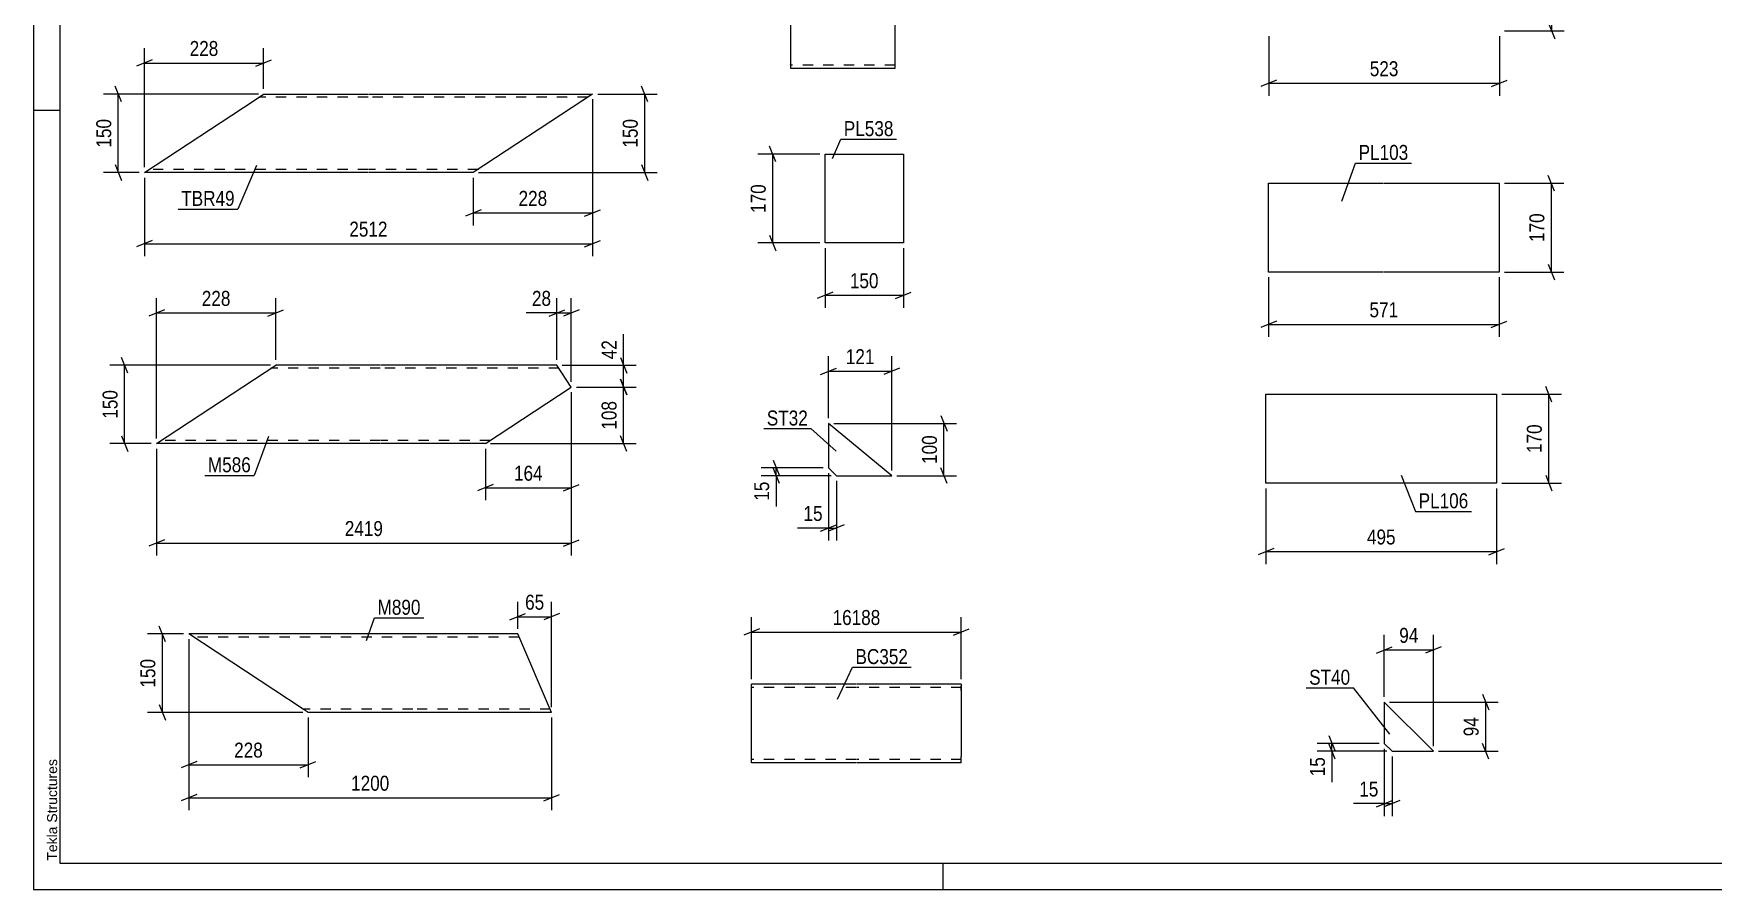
# Model space of a CAD drawing. Header units: millimetres. Extents: x 0 to 594, y 0 to 420.
# Drawn here: x 0 to 321.3, y 0 to 163.7 of the extents above; entities that cross this region are included whole.
import ezdxf

# ---------------------------------------------------------------- set-up
doc = ezdxf.new("R2010")
doc.units = ezdxf.units.MM
doc.linetypes.add('DXK_LINE_DOT2', pattern=[3.9198, 1.9599, -1.9599])
doc.styles.add('Arial', font='ARIAL.TTF', dxfattribs={"height": 0.2})
doc.styles.add('Arial Narrow', font='ARIALN.TTF', dxfattribs={"height": 0.2})

# ---------------------------------------------------------------- blocks, each defined once
blk = doc.blocks.new('Unknown-570384838-1134')
at = {"color": 5, "linetype": 'Continuous'}
for p, q in [((0, 420), (0, 0)), ((5, 415), (5, 5)), ((5, 149), (0, 149)), ((5, 5), (589, 5)), ((174, 0), (174, 5)), ((0, 0), (594, 0))]:
    blk.add_line(p, q, dxfattribs=at)
at = {"color": 174, "linetype": 'Continuous', "style": 'Arial'}
blk.add_text('Tekla Structures', height=1.9102, rotation=90, dxfattribs=at).set_placement((4.5, 5.5))
blk = doc.blocks.new('Part-570384838-22363 - 22362')
at = {"color": 2, "linetype": 'Continuous'}
for p, q in [((72.51, 48.86), (29.7, 48.86)), ((51.38, 34.6), (29.7, 48.86)), ((92.61, 48.86), (72.61, 48.86)), ((99.07, 33.86), (92.61, 48.86)), ((52.51, 33.86), (51.38, 34.6)), ((72.51, 33.86), (52.51, 33.86)), ((99.07, 33.86), (72.61, 33.86))]:
    blk.add_line(p, q, dxfattribs=at)
at = {"color": 7, "linetype": 'DXK_LINE_DOT2'}
for p, q in [((72.51, 48.26), (30.61, 48.26)), ((92.86, 48.26), (72.61, 48.26)), ((51.52, 34.5), (51.59, 34.46)), ((72.51, 34.46), (51.59, 34.46)), ((98.82, 34.46), (72.61, 34.46)), ((98.82, 34.46), (98.8, 34.5))]:
    blk.add_line(p, q, dxfattribs=at)
blk = doc.blocks.new('Part-570384838-22326 - 22325')
at = {"color": 2, "linetype": 'Continuous'}
for p, q in [((42.17, 150.94), (44, 152.14)), ((44, 152.14), (64, 152.14)), ((64.1, 152.14), (106.9, 152.14)), ((106.9, 152.14), (105.08, 150.94)), ((21.19, 137.14), (42.17, 150.94)), ((105.08, 150.94), (84.1, 137.14)), ((64, 137.14), (21.19, 137.14)), ((84.1, 137.14), (64.1, 137.14))]:
    blk.add_line(p, q, dxfattribs=at)
at = {"color": 7, "linetype": 'DXK_LINE_DOT2'}
for p, q in [((64, 151.54), (43.09, 151.54)), ((105.99, 151.54), (64.1, 151.54)), ((106.76, 152.05), (105.08, 150.94)), ((22.11, 137.74), (22.18, 137.79)), ((64, 137.74), (22.11, 137.74)), ((85.01, 137.74), (64.1, 137.74)), ((85.01, 137.74), (85.08, 137.79))]:
    blk.add_line(p, q, dxfattribs=at)
blk = doc.blocks.new('Part-570384838-22356 - 22355')
at = {"color": 2, "linetype": 'Continuous'}
for p, q in [((23.51, 85.28), (46.31, 100.28)), ((66.31, 100.28), (46.31, 100.28)), ((100.1, 100.28), (66.41, 100.28)), ((102.85, 96.09), (100.1, 100.28)), ((86.41, 85.28), (102.85, 96.09)), ((66.31, 85.28), (23.51, 85.28)), ((86.41, 85.28), (66.41, 85.28))]:
    blk.add_line(p, q, dxfattribs=at)
at = {"color": 7, "linetype": 'DXK_LINE_DOT2'}
for p, q in [((66.31, 99.68), (45.4, 99.68)), ((100.49, 99.68), (66.41, 99.68)), ((24.42, 85.88), (24.49, 85.93)), ((66.31, 85.88), (24.42, 85.88)), ((87.33, 85.88), (66.41, 85.88))]:
    blk.add_line(p, q, dxfattribs=at)
blk = doc.blocks.new('Part-570384838-22765 - 22764')
at = {"color": 2, "linetype": 'Continuous'}
for p, q in [((267.74, 26.42), (258.34, 35.82)), ((258.34, 35.82), (258.34, 27.92)), ((258.34, 27.92), (259.84, 26.42)), ((259.84, 26.42), (267.74, 26.42))]:
    blk.add_line(p, q, dxfattribs=at)
blk = doc.blocks.new('Part-570384838-22432 - 22431')
at = {"color": 2, "linetype": 'Continuous'}
for p, q in [((157.34, 39.23), (137.34, 39.23)), ((137.34, 24.32), (137.34, 39.23)), ((177.44, 39.23), (157.44, 39.23)), ((177.44, 39.23), (177.44, 39.14)), ((177.44, 39.14), (177.44, 38.03)), ((177.44, 38.03), (177.44, 25.43)), ((137.34, 24.23), (137.34, 24.32)), ((157.34, 24.23), (137.34, 24.23)), ((177.44, 24.23), (157.44, 24.23)), ((177.44, 24.23), (177.44, 25.43))]:
    blk.add_line(p, q, dxfattribs=at)
at = {"color": 7, "linetype": 'DXK_LINE_DOT2'}
for p, q in [((157.34, 38.63), (137.34, 38.63)), ((177.44, 38.63), (157.44, 38.63)), ((177.44, 38.03), (177.44, 38.88)), ((137.34, 24.83), (137.34, 24.87)), ((157.34, 24.83), (137.34, 24.83)), ((177.44, 24.83), (157.44, 24.83)), ((177.44, 24.87), (177.44, 25.2)), ((177.44, 24.83), (177.44, 24.87))]:
    blk.add_line(p, q, dxfattribs=at)
blk = doc.blocks.new('Part-570384838-22472 - 22471')
at = {"color": 2, "linetype": 'Continuous'}
for p, q in [((236.21, 118.09), (236.21, 135.09)), ((236.21, 135.09), (258.21, 135.09)), ((258.31, 135.09), (280.31, 135.09)), ((280.31, 135.09), (280.31, 118.09)), ((258.21, 118.09), (236.21, 118.09)), ((280.31, 118.09), (258.31, 118.09))]:
    blk.add_line(p, q, dxfattribs=at)
blk = doc.blocks.new('Part-570384838-22491 - 22490')
at = {"color": 2, "linetype": 'Continuous'}
for p, q in [((235.72, 77.72), (235.72, 94.72)), ((235.72, 94.72), (257.72, 94.72)), ((257.82, 94.72), (279.82, 94.72)), ((279.82, 94.72), (279.82, 77.72)), ((257.72, 77.72), (235.72, 77.72)), ((279.82, 77.72), (257.82, 77.72))]:
    blk.add_line(p, q, dxfattribs=at)
blk = doc.blocks.new('Part-570384838-22555 - 22554')
at = {"color": 2, "linetype": 'Continuous'}
for p, q in [((164.76, 172.08), (144.76, 172.08)), ((144.76, 172.08), (144.76, 157.17)), ((164.76, 172.08), (164.76, 171.99)), ((164.76, 171.99), (164.76, 171.73)), ((164.76, 171.73), (164.76, 170.88)), ((164.76, 158.28), (164.76, 170.88)), ((164.76, 157.08), (164.76, 158.28)), ((144.76, 157.17), (144.76, 157.08)), ((144.76, 157.08), (164.76, 157.08))]:
    blk.add_line(p, q, dxfattribs=at)
at = {"color": 7, "linetype": 'DXK_LINE_DOT2'}
for p, q in [((164.76, 171.48), (144.76, 171.48)), ((164.76, 171.73), (164.76, 171.48)), ((164.76, 170.88), (164.76, 171.34)), ((144.76, 157.68), (144.76, 157.73)), ((164.76, 157.68), (144.76, 157.68)), ((164.76, 157.73), (164.76, 158.05)), ((164.76, 157.68), (164.76, 157.73))]:
    blk.add_line(p, q, dxfattribs=at)
blk = doc.blocks.new('Part-570384838-22563 - 22562')
at = {"color": 2, "linetype": 'Continuous'}
for p, q in [((151.38, 123.66), (151.38, 140.66)), ((151.38, 140.66), (166.38, 140.66)), ((166.38, 140.66), (166.38, 123.66)), ((166.38, 123.66), (151.38, 123.66))]:
    blk.add_line(p, q, dxfattribs=at)
blk = doc.blocks.new('Part-570384838-22570 - 22569')
at = {"color": 2, "linetype": 'Continuous'}
for p, q in [((152.04, 89.13), (152.04, 80.63)), ((164.13, 79.13), (152.04, 89.13)), ((152.04, 80.63), (153.54, 79.13)), ((153.54, 79.13), (164.13, 79.13))]:
    blk.add_line(p, q, dxfattribs=at)
blk = doc.blocks.new('StraightDimension-570384838-23125 - 22362')
at = {"color": 7, "linetype": 'Continuous'}
for p, q in [((29.7, 47.86), (29.7, 15.13)), ((99.07, 32.86), (99.07, 15.13)), ((31.2, 18.13), (28.2, 16.93)), ((29.7, 17.53), (99.07, 17.53)), ((97.57, 16.93), (100.57, 18.13))]:
    blk.add_line(p, q, dxfattribs=at)
at = {"color": 0}
blk.add_wipeout([(68.64, 18.28), (68.64, 22.48), (60.13, 22.48), (60.13, 18.28)], dxfattribs=at)
at = {"color": 3, "style": 'Arial Narrow'}
blk.add_text('1200', height=2.863, dxfattribs=at).set_placement((60.73, 18.88))
blk = doc.blocks.new('StraightDimension-570384838-23109 - 22362')
at = {"color": 7, "linetype": 'Continuous'}
for p, q in [((92.61, 49.86), (92.61, 55.01)), ((99.07, 34.86), (99.07, 55.01)), ((91.11, 51.56), (94.11, 52.76)), ((92.61, 52.16), (99.07, 52.16)), ((100.57, 52.76), (97.57, 51.56))]:
    blk.add_line(p, q, dxfattribs=at)
at = {"color": 0}
blk.add_wipeout([(98.27, 52.91), (98.27, 57.11), (93.41, 57.11), (93.41, 52.91)], dxfattribs=at)
at = {"color": 3, "style": 'Arial Narrow'}
blk.add_text('65', height=2.863, dxfattribs=at).set_placement((94.01, 53.51))
blk = doc.blocks.new('StraightDimension-570384838-23113 - 22362')
at = {"color": 7, "linetype": 'Continuous'}
for p, q in [((28.7, 48.86), (21.78, 48.86)), ((25.23, 47.36), (24.03, 50.36)), ((24.63, 33.86), (24.63, 48.86)), ((24.03, 35.36), (25.23, 32.36)), ((51.51, 33.86), (21.78, 33.86))]:
    blk.add_line(p, q, dxfattribs=at)
at = {"color": 0}
blk.add_wipeout([(23.88, 44.7), (19.68, 44.7), (19.68, 38.01), (23.88, 38.01)], dxfattribs=at)
at = {"color": 3, "style": 'Arial Narrow'}
blk.add_text('150', height=2.863, rotation=90.0002, dxfattribs=at).set_placement((23.28, 38.61))
blk = doc.blocks.new('StraightDimension-570384838-23105 - 22362')
at = {"color": 7, "linetype": 'Continuous'}
for p, q in [((29.7, 47.86), (29.7, 21.46)), ((52.51, 32.86), (52.51, 21.46)), ((31.2, 24.46), (28.2, 23.26)), ((29.7, 23.86), (52.51, 23.86)), ((51.01, 23.26), (54.01, 24.46))]:
    blk.add_line(p, q, dxfattribs=at)
at = {"color": 0}
blk.add_wipeout([(44.45, 24.61), (44.45, 28.81), (37.76, 28.81), (37.76, 24.61)], dxfattribs=at)
at = {"color": 3, "style": 'Arial Narrow'}
blk.add_text('228', height=2.863, dxfattribs=at).set_placement((38.36, 25.21))
blk = doc.blocks.new('StraightDimension-570384838-23005 - 22325')
at = {"color": 7, "linetype": 'Continuous'}
for p, q in [((43, 152.14), (13.35, 152.14)), ((16.8, 150.64), (15.6, 153.64)), ((16.2, 137.14), (16.2, 152.14)), ((15.6, 138.64), (16.8, 135.64)), ((20.19, 137.14), (13.35, 137.14))]:
    blk.add_line(p, q, dxfattribs=at)
at = {"color": 0}
blk.add_wipeout([(15.45, 147.98), (11.25, 147.98), (11.25, 141.3), (15.45, 141.3)], dxfattribs=at)
at = {"color": 3, "style": 'Arial Narrow'}
blk.add_text('150', height=2.863, rotation=90.0002, dxfattribs=at).set_placement((14.85, 141.9))
blk = doc.blocks.new('StraightDimension-570384838-22999 - 22325')
at = {"color": 7, "linetype": 'Continuous'}
for p, q in [((107.9, 152.14), (119.3, 152.14)), ((117.5, 150.64), (116.3, 153.64)), ((116.9, 137.14), (116.9, 152.14)), ((116.3, 138.64), (117.5, 135.64)), ((85.1, 137.14), (119.3, 137.14))]:
    blk.add_line(p, q, dxfattribs=at)
at = {"color": 0}
blk.add_wipeout([(116.15, 147.98), (111.95, 147.98), (111.95, 141.3), (116.15, 141.3)], dxfattribs=at)
at = {"color": 3, "style": 'Arial Narrow'}
blk.add_text('150', height=2.863, rotation=90.0002, dxfattribs=at).set_placement((115.55, 141.9))
blk = doc.blocks.new('StraightDimension-570384838-22991 - 22325')
at = {"color": 7, "linetype": 'Continuous'}
for p, q in [((106.9, 151.14), (106.9, 127.01)), ((84.1, 136.14), (84.1, 127.01)), ((85.6, 130.01), (82.6, 128.81)), ((84.1, 129.41), (106.9, 129.41)), ((105.4, 128.81), (108.4, 130.01))]:
    blk.add_line(p, q, dxfattribs=at)
at = {"color": 0}
blk.add_wipeout([(98.84, 130.16), (98.84, 134.36), (92.16, 134.36), (92.16, 130.16)], dxfattribs=at)
at = {"color": 3, "style": 'Arial Narrow'}
blk.add_text('228', height=2.863, dxfattribs=at).set_placement((92.76, 130.76))
blk = doc.blocks.new('StraightDimension-570384838-23011 - 22325')
at = {"color": 7, "linetype": 'Continuous'}
for p, q in [((106.9, 151.14), (106.9, 121.12)), ((21.19, 136.14), (21.19, 121.12)), ((22.69, 124.12), (19.69, 122.92)), ((21.19, 123.52), (106.9, 123.52)), ((105.4, 122.92), (108.4, 124.12))]:
    blk.add_line(p, q, dxfattribs=at)
at = {"color": 0}
blk.add_wipeout([(68.3, 124.27), (68.3, 128.47), (59.79, 128.47), (59.79, 124.27)], dxfattribs=at)
at = {"color": 3, "style": 'Arial Narrow'}
blk.add_text('2512', height=2.863, dxfattribs=at).set_placement((60.39, 124.87))
blk = doc.blocks.new('StraightDimension-570384838-22995 - 22325')
at = {"color": 7, "linetype": 'Continuous'}
for p, q in [((21.19, 138.14), (21.19, 160.93)), ((44, 153.14), (44, 160.93)), ((22.69, 158.68), (19.69, 157.48)), ((21.19, 158.08), (44, 158.08)), ((42.5, 157.48), (45.5, 158.68))]:
    blk.add_line(p, q, dxfattribs=at)
at = {"color": 0}
blk.add_wipeout([(35.94, 158.83), (35.94, 163.03), (29.25, 163.03), (29.25, 158.83)], dxfattribs=at)
at = {"color": 3, "style": 'Arial Narrow'}
blk.add_text('228', height=2.863, dxfattribs=at).set_placement((29.85, 159.43))
blk = doc.blocks.new('StraightDimension-570384838-23095 - 22355')
at = {"color": 7, "linetype": 'Continuous'}
for p, q in [((45.31, 100.28), (14.56, 100.28)), ((18.01, 98.78), (16.81, 101.78)), ((17.41, 85.28), (17.41, 100.28)), ((16.81, 86.78), (18.01, 83.78)), ((22.51, 85.28), (14.56, 85.28))]:
    blk.add_line(p, q, dxfattribs=at)
at = {"color": 0}
blk.add_wipeout([(16.66, 96.12), (12.46, 96.12), (12.46, 89.44), (16.66, 89.44)], dxfattribs=at)
at = {"color": 3, "style": 'Arial Narrow'}
blk.add_text('150', height=2.863, rotation=90.0002, dxfattribs=at).set_placement((16.06, 90.04))
blk = doc.blocks.new('StraightDimension-570384838-23087 - 22355')
at = {"color": 7, "linetype": 'Continuous'}
for p, q in [((101.1, 100.28), (115.25, 100.28)), ((112.25, 101.78), (113.45, 98.78)), ((112.85, 96.09), (112.85, 100.28)), ((113.45, 94.59), (112.25, 97.59)), ((103.85, 96.09), (115.25, 96.09))]:
    blk.add_line(p, q, dxfattribs=at)
at = {"color": 0}
blk.add_wipeout([(112.1, 105.66), (107.9, 105.66), (107.9, 100.81), (112.1, 100.81)], dxfattribs=at)
at = {"color": 7, "linetype": 'Continuous'}
blk.add_line((112.85, 100.28), (112.85, 106.19), dxfattribs=at)
blk.add_line((112.85, 100.28), (112.85, 106.19), dxfattribs=at)
at = {"color": 3, "style": 'Arial Narrow'}
blk.add_text('42', height=2.863, rotation=90.0002, dxfattribs=at).set_placement((111.5, 101.41))
blk = doc.blocks.new('StraightDimension-570384838-23079 - 22355')
at = {"color": 7, "linetype": 'Continuous'}
for p, q in [((23.51, 86.28), (23.51, 113.13)), ((46.31, 101.28), (46.31, 113.13)), ((25.01, 110.88), (22.01, 109.68)), ((23.51, 110.28), (46.31, 110.28)), ((44.81, 109.68), (47.81, 110.88))]:
    blk.add_line(p, q, dxfattribs=at)
at = {"color": 0}
blk.add_wipeout([(38.25, 111.03), (38.25, 115.23), (31.57, 115.23), (31.57, 111.03)], dxfattribs=at)
at = {"color": 3, "style": 'Arial Narrow'}
blk.add_text('228', height=2.863, dxfattribs=at).set_placement((32.17, 111.63))
blk = doc.blocks.new('StraightDimension-570384838-23083 - 22355')
at = {"color": 7, "linetype": 'Continuous'}
for p, q in [((102.85, 95.09), (102.85, 74.43)), ((86.41, 84.28), (86.41, 74.43)), ((87.91, 77.43), (84.91, 76.23)), ((101.35, 76.23), (104.35, 77.43)), ((86.41, 76.83), (102.85, 76.83))]:
    blk.add_line(p, q, dxfattribs=at)
at = {"color": 0}
blk.add_wipeout([(97.98, 77.58), (97.98, 81.78), (91.29, 81.78), (91.29, 77.58)], dxfattribs=at)
at = {"color": 3, "style": 'Arial Narrow'}
blk.add_text('164', height=2.863, dxfattribs=at).set_placement((91.89, 78.18))
blk = doc.blocks.new('StraightDimension-570384838-23075 - 22355')
at = {"color": 7, "linetype": 'Continuous'}
for p, q in [((100.1, 101.28), (100.1, 113.13)), ((102.85, 97.09), (102.85, 113.13)), ((98.6, 109.68), (101.6, 110.88)), ((100.1, 110.28), (102.85, 110.28)), ((104.35, 110.88), (101.35, 109.68))]:
    blk.add_line(p, q, dxfattribs=at)
at = {"color": 0}
blk.add_wipeout([(99.57, 111.03), (99.57, 115.23), (94.72, 115.23), (94.72, 111.03)], dxfattribs=at)
at = {"color": 7, "linetype": 'Continuous'}
blk.add_line((100.1, 110.28), (94.19, 110.28), dxfattribs=at)
blk.add_line((100.1, 110.28), (94.19, 110.28), dxfattribs=at)
at = {"color": 3, "style": 'Arial Narrow'}
blk.add_text('28', height=2.863, dxfattribs=at).set_placement((95.32, 111.63))
blk = doc.blocks.new('StraightDimension-570384838-23088 - 22355')
at = {"color": 7, "linetype": 'Continuous'}
for p, q in [((112.25, 97.59), (113.45, 94.59)), ((103.85, 96.09), (115.25, 96.09)), ((112.85, 85.28), (112.85, 96.09)), ((113.45, 83.78), (112.25, 86.78)), ((87.41, 85.28), (115.25, 85.28))]:
    blk.add_line(p, q, dxfattribs=at)
at = {"color": 0}
blk.add_wipeout([(112.1, 94.03), (107.9, 94.03), (107.9, 87.35), (112.1, 87.35)], dxfattribs=at)
at = {"color": 3, "style": 'Arial Narrow'}
blk.add_text('108', height=2.863, rotation=90.0002, dxfattribs=at).set_placement((111.5, 87.95))
blk = doc.blocks.new('StraightDimension-570384838-23101 - 22355')
at = {"color": 7, "linetype": 'Continuous'}
for p, q in [((102.85, 95.09), (102.85, 63.85)), ((23.51, 84.28), (23.51, 63.85)), ((25.01, 66.85), (22.01, 65.65)), ((23.51, 66.25), (102.85, 66.25)), ((101.35, 65.65), (104.35, 66.85))]:
    blk.add_line(p, q, dxfattribs=at)
at = {"color": 0}
blk.add_wipeout([(67.44, 67), (67.44, 71.2), (58.92, 71.2), (58.92, 67)], dxfattribs=at)
at = {"color": 3, "style": 'Arial Narrow'}
blk.add_text('2419', height=2.863, dxfattribs=at).set_placement((59.52, 67.6))
blk = doc.blocks.new('StraightDimension-570384838-23568 - 22764')
at = {"color": 7, "linetype": 'Continuous'}
for p, q in [((247.74, 29.42), (248.94, 26.42)), ((257.34, 27.92), (245.49, 27.92)), ((258.84, 26.42), (245.49, 26.42)), ((248.94, 24.92), (247.74, 27.92)), ((248.34, 26.42), (248.34, 27.92))]:
    blk.add_line(p, q, dxfattribs=at)
at = {"color": 0}
blk.add_wipeout([(247.59, 25.9), (243.39, 25.9), (243.39, 21.04), (247.59, 21.04)], dxfattribs=at)
at = {"color": 7, "linetype": 'Continuous'}
blk.add_line((248.34, 26.42), (248.34, 20.52), dxfattribs=at)
blk.add_line((248.34, 26.42), (248.34, 20.52), dxfattribs=at)
at = {"color": 3, "style": 'Arial Narrow'}
blk.add_text('15', height=2.863, rotation=90.0002, dxfattribs=at).set_placement((246.99, 21.64))
blk = doc.blocks.new('StraightDimension-570384838-23560 - 22764')
at = {"color": 7, "linetype": 'Continuous'}
for p, q in [((258.34, 26.92), (258.34, 14.02)), ((259.84, 25.42), (259.84, 14.02)), ((256.84, 15.82), (259.84, 17.02)), ((261.34, 17.02), (258.34, 15.82)), ((258.34, 16.42), (259.84, 16.42))]:
    blk.add_line(p, q, dxfattribs=at)
at = {"color": 0}
blk.add_wipeout([(257.82, 17.17), (257.82, 21.37), (252.96, 21.37), (252.96, 17.17)], dxfattribs=at)
at = {"color": 7, "linetype": 'Continuous'}
blk.add_line((258.34, 16.42), (252.44, 16.42), dxfattribs=at)
blk.add_line((258.34, 16.42), (252.44, 16.42), dxfattribs=at)
at = {"color": 3, "style": 'Arial Narrow'}
blk.add_text('15', height=2.863, dxfattribs=at).set_placement((253.56, 17.77))
blk = doc.blocks.new('StraightDimension-570384838-23572 - 22764')
at = {"color": 7, "linetype": 'Continuous'}
for p, q in [((259.34, 35.82), (280.14, 35.82)), ((277.14, 37.32), (278.34, 34.32)), ((277.74, 26.42), (277.74, 35.82)), ((268.74, 26.42), (280.14, 26.42)), ((278.34, 24.92), (277.14, 27.92))]:
    blk.add_line(p, q, dxfattribs=at)
at = {"color": 0}
blk.add_wipeout([(276.99, 33.55), (272.79, 33.55), (272.79, 28.69), (276.99, 28.69)], dxfattribs=at)
at = {"color": 3, "style": 'Arial Narrow'}
blk.add_text('94', height=2.863, rotation=90.0002, dxfattribs=at).set_placement((276.39, 29.29))
blk = doc.blocks.new('StraightDimension-570384838-23564 - 22764')
at = {"color": 7, "linetype": 'Continuous'}
for p, q in [((258.34, 36.82), (258.34, 48.67)), ((267.74, 27.42), (267.74, 48.67)), ((256.84, 45.22), (259.84, 46.42)), ((258.34, 45.82), (267.74, 45.82)), ((269.24, 46.42), (266.24, 45.22))]:
    blk.add_line(p, q, dxfattribs=at)
at = {"color": 0}
blk.add_wipeout([(265.47, 46.57), (265.47, 50.77), (260.61, 50.77), (260.61, 46.57)], dxfattribs=at)
at = {"color": 3, "style": 'Arial Narrow'}
blk.add_text('94', height=2.863, dxfattribs=at).set_placement((261.21, 47.17))
blk = doc.blocks.new('StraightDimension-570384838-23240 - 22431')
at = {"color": 7, "linetype": 'Continuous'}
for p, q in [((137.34, 40.23), (137.34, 52.08)), ((177.44, 40.23), (177.44, 52.08)), ((138.84, 49.83), (135.84, 48.63)), ((137.34, 49.23), (177.44, 49.23)), ((175.94, 48.63), (178.94, 49.83))]:
    blk.add_line(p, q, dxfattribs=at)
at = {"color": 0}
blk.add_wipeout([(162.56, 49.98), (162.56, 54.18), (152.22, 54.18), (152.22, 49.98)], dxfattribs=at)
at = {"color": 3, "style": 'Arial Narrow'}
blk.add_text('16188', height=2.863, dxfattribs=at).set_placement((152.82, 50.58))
blk = doc.blocks.new('StraightDimension-570384838-23323 - 22471')
at = {"color": 7, "linetype": 'Continuous'}
for p, q in [((236.21, 117.09), (236.21, 105.69)), ((280.31, 117.09), (280.31, 105.69)), ((237.71, 108.69), (234.71, 107.49)), ((236.21, 108.09), (280.31, 108.09)), ((278.81, 107.49), (281.81, 108.69))]:
    blk.add_line(p, q, dxfattribs=at)
at = {"color": 0}
blk.add_wipeout([(261.6, 108.84), (261.6, 113.04), (254.91, 113.04), (254.91, 108.84)], dxfattribs=at)
at = {"color": 3, "style": 'Arial Narrow'}
blk.add_text('571', height=2.863, dxfattribs=at).set_placement((255.51, 109.44))
blk = doc.blocks.new('StraightDimension-570384838-23319 - 22471')
at = {"color": 7, "linetype": 'Continuous'}
for p, q in [((281.31, 135.09), (292.71, 135.09)), ((290.91, 133.59), (289.71, 136.59)), ((290.31, 118.09), (290.31, 135.09)), ((289.71, 119.59), (290.91, 116.59)), ((281.31, 118.09), (292.71, 118.09))]:
    blk.add_line(p, q, dxfattribs=at)
at = {"color": 0}
blk.add_wipeout([(289.56, 129.93), (285.36, 129.93), (285.36, 123.25), (289.56, 123.25)], dxfattribs=at)
at = {"color": 3, "style": 'Arial Narrow'}
blk.add_text('170', height=2.863, rotation=90.0002, dxfattribs=at).set_placement((288.96, 123.85))
blk = doc.blocks.new('StraightDimension-570384838-23327 - 22483')
at = {"color": 7, "linetype": 'Continuous'}
for p, q in [((281.36, 181.21), (292.76, 181.21)), ((290.96, 179.71), (289.76, 182.71)), ((290.36, 164.21), (290.36, 181.21)), ((281.36, 164.21), (292.76, 164.21)), ((289.76, 165.71), (290.96, 162.71))]:
    blk.add_line(p, q, dxfattribs=at)
at = {"color": 0}
blk.add_wipeout([(289.61, 176.05), (285.41, 176.05), (285.41, 169.37), (289.61, 169.37)], dxfattribs=at)
at = {"color": 3, "style": 'Arial Narrow'}
blk.add_text('170', height=2.863, rotation=90.0002, dxfattribs=at).set_placement((289.01, 169.97))
blk = doc.blocks.new('StraightDimension-570384838-23331 - 22483')
at = {"color": 7, "linetype": 'Continuous'}
for p, q in [((236.26, 163.21), (236.26, 151.81)), ((280.36, 163.21), (280.36, 151.81)), ((237.76, 154.81), (234.76, 153.61)), ((278.86, 153.61), (281.86, 154.81)), ((236.26, 154.21), (280.36, 154.21))]:
    blk.add_line(p, q, dxfattribs=at)
at = {"color": 0}
blk.add_wipeout([(261.65, 154.96), (261.65, 159.16), (254.97, 159.16), (254.97, 154.96)], dxfattribs=at)
at = {"color": 3, "style": 'Arial Narrow'}
blk.add_text('523', height=2.863, dxfattribs=at).set_placement((255.57, 155.56))
blk = doc.blocks.new('StraightDimension-570384838-23335 - 22490')
at = {"color": 7, "linetype": 'Continuous'}
for p, q in [((280.82, 94.72), (292.22, 94.72)), ((290.42, 93.22), (289.22, 96.22)), ((289.82, 77.72), (289.82, 94.72)), ((280.82, 77.72), (292.22, 77.72)), ((289.22, 79.22), (290.42, 76.22))]:
    blk.add_line(p, q, dxfattribs=at)
at = {"color": 0}
blk.add_wipeout([(289.07, 89.57), (284.87, 89.57), (284.87, 82.88), (289.07, 82.88)], dxfattribs=at)
at = {"color": 3, "style": 'Arial Narrow'}
blk.add_text('170', height=2.863, rotation=90.0002, dxfattribs=at).set_placement((288.47, 83.48))
blk = doc.blocks.new('StraightDimension-570384838-23339 - 22490')
at = {"color": 7, "linetype": 'Continuous'}
for p, q in [((235.72, 76.72), (235.72, 62.23)), ((279.82, 76.72), (279.82, 62.23)), ((237.22, 65.23), (234.22, 64.03)), ((235.72, 64.63), (279.82, 64.63)), ((278.32, 64.03), (281.32, 65.23))]:
    blk.add_line(p, q, dxfattribs=at)
at = {"color": 0}
blk.add_wipeout([(261.11, 65.38), (261.11, 69.58), (254.43, 69.58), (254.43, 65.38)], dxfattribs=at)
at = {"color": 3, "style": 'Arial Narrow'}
blk.add_text('495', height=2.863, dxfattribs=at).set_placement((255.03, 65.98))
blk = doc.blocks.new('StraightDimension-570384838-23431 - 22562')
at = {"color": 7, "linetype": 'Continuous'}
for p, q in [((141.98, 139.16), (140.78, 142.16)), ((150.38, 140.66), (138.53, 140.66)), ((141.38, 123.66), (141.38, 140.66)), ((150.38, 123.66), (138.53, 123.66)), ((140.78, 125.16), (141.98, 122.16))]:
    blk.add_line(p, q, dxfattribs=at)
at = {"color": 0}
blk.add_wipeout([(140.63, 135.5), (136.43, 135.5), (136.43, 128.81), (140.63, 128.81)], dxfattribs=at)
at = {"color": 3, "style": 'Arial Narrow'}
blk.add_text('170', height=2.863, rotation=90.0002, dxfattribs=at).set_placement((140.03, 129.41))
blk = doc.blocks.new('StraightDimension-570384838-23435 - 22562')
at = {"color": 7, "linetype": 'Continuous'}
for p, q in [((151.38, 122.66), (151.38, 111.26)), ((166.38, 122.66), (166.38, 111.26)), ((152.88, 114.26), (149.88, 113.06)), ((151.38, 113.66), (166.38, 113.66)), ((164.88, 113.06), (167.88, 114.26))]:
    blk.add_line(p, q, dxfattribs=at)
at = {"color": 0}
blk.add_wipeout([(162.22, 114.41), (162.22, 118.61), (155.53, 118.61), (155.53, 114.41)], dxfattribs=at)
at = {"color": 3, "style": 'Arial Narrow'}
blk.add_text('150', height=2.863, dxfattribs=at).set_placement((156.13, 115.01))
blk = doc.blocks.new('StraightDimension-570384838-23447 - 22569')
at = {"color": 7, "linetype": 'Continuous'}
for p, q in [((151.04, 80.63), (139.19, 80.63)), ((141.44, 82.13), (142.64, 79.13)), ((142.64, 77.63), (141.44, 80.63)), ((142.04, 79.13), (142.04, 80.63)), ((152.54, 79.13), (139.19, 79.13))]:
    blk.add_line(p, q, dxfattribs=at)
at = {"color": 0}
blk.add_wipeout([(141.29, 78.6), (137.09, 78.6), (137.09, 73.75), (141.29, 73.75)], dxfattribs=at)
at = {"color": 7, "linetype": 'Continuous'}
blk.add_line((142.04, 79.13), (142.04, 73.22), dxfattribs=at)
blk.add_line((142.04, 79.13), (142.04, 73.22), dxfattribs=at)
at = {"color": 3, "style": 'Arial Narrow'}
blk.add_text('15', height=2.863, rotation=90.0002, dxfattribs=at).set_placement((140.69, 74.35))
blk = doc.blocks.new('StraightDimension-570384838-23439 - 22569')
at = {"color": 7, "linetype": 'Continuous'}
for p, q in [((152.04, 79.63), (152.04, 66.73)), ((153.54, 78.13), (153.54, 66.73)), ((150.54, 68.53), (153.54, 69.73)), ((155.04, 69.73), (152.04, 68.53)), ((152.04, 69.13), (153.54, 69.13))]:
    blk.add_line(p, q, dxfattribs=at)
at = {"color": 0}
blk.add_wipeout([(151.52, 69.88), (151.52, 74.08), (146.66, 74.08), (146.66, 69.88)], dxfattribs=at)
at = {"color": 7, "linetype": 'Continuous'}
blk.add_line((152.04, 69.13), (146.14, 69.13), dxfattribs=at)
blk.add_line((152.04, 69.13), (146.14, 69.13), dxfattribs=at)
at = {"color": 3, "style": 'Arial Narrow'}
blk.add_text('15', height=2.863, dxfattribs=at).set_placement((147.26, 70.48))
blk = doc.blocks.new('StraightDimension-570384838-23451 - 22569')
at = {"color": 7, "linetype": 'Continuous'}
for p, q in [((173.53, 90.63), (174.73, 87.63)), ((153.04, 89.13), (176.53, 89.13)), ((174.13, 79.13), (174.13, 89.13)), ((174.73, 77.63), (173.53, 80.63)), ((165.13, 79.13), (176.53, 79.13))]:
    blk.add_line(p, q, dxfattribs=at)
at = {"color": 0}
blk.add_wipeout([(173.38, 87.47), (169.18, 87.47), (169.18, 80.79), (173.38, 80.79)], dxfattribs=at)
at = {"color": 3, "style": 'Arial Narrow'}
blk.add_text('100', height=2.863, rotation=90.0002, dxfattribs=at).set_placement((172.78, 81.39))
blk = doc.blocks.new('StraightDimension-570384838-23443 - 22569')
at = {"color": 7, "linetype": 'Continuous'}
for p, q in [((150.54, 98.53), (153.54, 99.73)), ((152.04, 90.13), (152.04, 101.98)), ((165.63, 99.73), (162.63, 98.53)), ((164.13, 80.13), (164.13, 101.98)), ((152.04, 99.13), (164.13, 99.13))]:
    blk.add_line(p, q, dxfattribs=at)
at = {"color": 0}
blk.add_wipeout([(161.43, 99.88), (161.43, 104.08), (154.75, 104.08), (154.75, 99.88)], dxfattribs=at)
at = {"color": 3, "style": 'Arial Narrow'}
blk.add_text('121', height=2.863, dxfattribs=at).set_placement((155.35, 100.48))
blk = doc.blocks.new('Mark-570384838-23678 - 22362')
at = {"color": 0}
blk.add_wipeout([(74.01, 52.54), (74.01, 55.54), (65.79, 55.54), (65.79, 52.54)], dxfattribs=at)
blk.add_wipeout([(74.01, 52.54), (74.01, 55.54), (65.79, 55.54), (65.79, 52.54)], dxfattribs=at)
at = {"color": 30, "linetype": 'Continuous'}
for p, q in [((63.68, 47.61), (65.19, 51.94)), ((65.19, 51.94), (74.61, 51.94))]:
    blk.add_line(p, q, dxfattribs=at)
at = {"color": 3, "style": 'Arial Narrow'}
blk.add_text('M890', height=2.863, dxfattribs=at).set_placement((65.79, 52.54))
blk = doc.blocks.new('Mark-570384838-23666 - 22325')
at = {"color": 0}
blk.add_wipeout([(38.47, 130.75), (38.47, 133.75), (28.24, 133.75), (28.24, 130.75)], dxfattribs=at)
blk.add_wipeout([(38.47, 130.75), (38.47, 133.75), (28.24, 133.75), (28.24, 130.75)], dxfattribs=at)
at = {"color": 30, "linetype": 'Continuous'}
for p in [(42.63, 138.46), (27.64, 130.15)]:
    blk.add_line(p, (39.07, 130.15), dxfattribs=at)
at = {"color": 3, "style": 'Arial Narrow'}
blk.add_text('TBR49', height=2.863, dxfattribs=at).set_placement((28.24, 130.75))
blk = doc.blocks.new('Mark-570384838-23675 - 22355')
at = {"color": 0}
blk.add_wipeout([(41.57, 79.8), (41.57, 82.8), (33.34, 82.8), (33.34, 79.8)], dxfattribs=at)
blk.add_wipeout([(41.57, 79.8), (41.57, 82.8), (33.34, 82.8), (33.34, 79.8)], dxfattribs=at)
at = {"color": 30, "linetype": 'Continuous'}
for p in [(44.95, 86.65), (32.74, 79.2)]:
    blk.add_line(p, (42.17, 79.2), dxfattribs=at)
at = {"color": 3, "style": 'Arial Narrow'}
blk.add_text('M586', height=2.863, dxfattribs=at).set_placement((33.34, 79.8))
blk = doc.blocks.new('Mark-570384838-23795 - 22764')
at = {"color": 0}
blk.add_wipeout([(251.84, 39.16), (251.84, 42.16), (243.98, 42.16), (243.98, 39.16)], dxfattribs=at)
blk.add_wipeout([(251.84, 39.16), (251.84, 42.16), (243.98, 42.16), (243.98, 39.16)], dxfattribs=at)
at = {"color": 30, "linetype": 'Continuous'}
for p in [(243.38, 38.56), (259.42, 29.69)]:
    blk.add_line(p, (252.44, 38.56), dxfattribs=at)
at = {"color": 3, "style": 'Arial Narrow'}
blk.add_text('ST40', height=2.863, dxfattribs=at).set_placement((243.98, 39.16))
blk = doc.blocks.new('Mark-570384838-23703 - 22431')
at = {"color": 0}
blk.add_wipeout([(167.25, 43.11), (167.25, 46.11), (157.2, 46.11), (157.2, 43.11)], dxfattribs=at)
blk.add_wipeout([(167.25, 43.11), (167.25, 46.11), (157.2, 46.11), (157.2, 43.11)], dxfattribs=at)
at = {"color": 30, "linetype": 'Continuous'}
for p, q in [((153.75, 36.39), (156.6, 42.51)), ((156.6, 42.51), (167.85, 42.51))]:
    blk.add_line(p, q, dxfattribs=at)
at = {"color": 3, "style": 'Arial Narrow'}
blk.add_text('BC352', height=2.863, dxfattribs=at).set_placement((157.2, 43.11))
blk = doc.blocks.new('Mark-570384838-23722 - 22471')
at = {"color": 0}
blk.add_wipeout([(262.94, 139.55), (262.94, 142.55), (253.44, 142.55), (253.44, 139.55)], dxfattribs=at)
blk.add_wipeout([(262.94, 139.55), (262.94, 142.55), (253.44, 142.55), (253.44, 139.55)], dxfattribs=at)
at = {"color": 30, "linetype": 'Continuous'}
for p, q in [((250.24, 131.67), (252.84, 138.95)), ((252.84, 138.95), (263.54, 138.95))]:
    blk.add_line(p, q, dxfattribs=at)
at = {"color": 3, "style": 'Arial Narrow'}
blk.add_text('PL103', height=2.863, dxfattribs=at).set_placement((253.44, 139.55))
blk = doc.blocks.new('Mark-570384838-23728 - 22490')
at = {"color": 0}
blk.add_wipeout([(274.43, 72.91), (274.43, 75.91), (264.92, 75.91), (264.92, 72.91)], dxfattribs=at)
blk.add_wipeout([(274.43, 72.91), (274.43, 75.91), (264.92, 75.91), (264.92, 72.91)], dxfattribs=at)
at = {"color": 30, "linetype": 'Continuous'}
for p, q in [((261.56, 79.27), (264.32, 72.31)), ((264.32, 72.31), (275.03, 72.31))]:
    blk.add_line(p, q, dxfattribs=at)
at = {"color": 3, "style": 'Arial Narrow'}
blk.add_text('PL106', height=2.863, dxfattribs=at).set_placement((264.92, 72.91))
blk = doc.blocks.new('Mark-570384838-23752 - 22562')
at = {"color": 0}
blk.add_wipeout([(164.47, 144.1), (164.47, 147.1), (154.97, 147.1), (154.97, 144.1)], dxfattribs=at)
blk.add_wipeout([(164.47, 144.1), (164.47, 147.1), (154.97, 147.1), (154.97, 144.1)], dxfattribs=at)
at = {"color": 30, "linetype": 'Continuous'}
for p, q in [((152.8, 139.82), (154.37, 143.5)), ((154.37, 143.5), (165.07, 143.5))]:
    blk.add_line(p, q, dxfattribs=at)
at = {"color": 3, "style": 'Arial Narrow'}
blk.add_text('PL538', height=2.863, dxfattribs=at).set_placement((154.97, 144.1))
blk = doc.blocks.new('Mark-570384838-23755 - 22569')
at = {"color": 0}
blk.add_wipeout([(148.09, 88.74), (148.09, 91.74), (140.24, 91.74), (140.24, 88.74)], dxfattribs=at)
blk.add_wipeout([(148.09, 88.74), (148.09, 91.74), (140.24, 91.74), (140.24, 88.74)], dxfattribs=at)
at = {"color": 30, "linetype": 'Continuous'}
for p in [(139.64, 88.14), (153.53, 83.85)]:
    blk.add_line(p, (148.69, 88.14), dxfattribs=at)
at = {"color": 3, "style": 'Arial Narrow'}
blk.add_text('ST32', height=2.863, dxfattribs=at).set_placement((140.24, 88.74))

msp = doc.modelspace()

# ---------------------------------------------------------------- block references
for name in ['Unknown-570384838-1134', 'Part-570384838-22555 - 22554', 'Part-570384838-22326 - 22325', 'Part-570384838-22563 - 22562', 'Part-570384838-22472 - 22471', 'Part-570384838-22356 - 22355', 'Part-570384838-22491 - 22490', 'Part-570384838-22570 - 22569', 'Part-570384838-22363 - 22362', 'Part-570384838-22432 - 22431', 'Part-570384838-22765 - 22764']:
    msp.add_blockref(name, (0, 0))

# ---------------------------------------------------------------- next in the draw order: block references
for name in ['StraightDimension-570384838-23327 - 22483', 'StraightDimension-570384838-23005 - 22325', 'StraightDimension-570384838-22999 - 22325', 'Mark-570384838-23752 - 22562', 'StraightDimension-570384838-23431 - 22562', 'Mark-570384838-23722 - 22471', 'StraightDimension-570384838-23323 - 22471', 'StraightDimension-570384838-23087 - 22355', 'StraightDimension-570384838-23095 - 22355', 'StraightDimension-570384838-23335 - 22490', 'StraightDimension-570384838-23447 - 22569', 'StraightDimension-570384838-23240 - 22431', 'StraightDimension-570384838-23125 - 22362', 'StraightDimension-570384838-23568 - 22764']:
    msp.add_blockref(name, (0, 0))

# ---------------------------------------------------------------- next in the draw order: block references
for name in ['StraightDimension-570384838-23331 - 22483', 'StraightDimension-570384838-22991 - 22325', 'StraightDimension-570384838-23319 - 22471', 'StraightDimension-570384838-23435 - 22562', 'StraightDimension-570384838-23079 - 22355', 'StraightDimension-570384838-23075 - 22355', 'StraightDimension-570384838-23083 - 22355', 'StraightDimension-570384838-23439 - 22569', 'StraightDimension-570384838-23339 - 22490', 'Mark-570384838-23678 - 22362', 'StraightDimension-570384838-23109 - 22362', 'StraightDimension-570384838-23113 - 22362', 'Mark-570384838-23703 - 22431', 'StraightDimension-570384838-23560 - 22764']:
    msp.add_blockref(name, (0, 0))

# ---------------------------------------------------------------- next in the draw order: block references
for name in ['StraightDimension-570384838-23011 - 22325', 'StraightDimension-570384838-23088 - 22355', 'StraightDimension-570384838-23451 - 22569', 'Mark-570384838-23728 - 22490', 'StraightDimension-570384838-23105 - 22362', 'StraightDimension-570384838-23572 - 22764']:
    msp.add_blockref(name, (0, 0))

# ---------------------------------------------------------------- next in the draw order: block references
for name in ['StraightDimension-570384838-22995 - 22325', 'StraightDimension-570384838-23443 - 22569', 'StraightDimension-570384838-23101 - 22355', 'StraightDimension-570384838-23564 - 22764']:
    msp.add_blockref(name, (0, 0))

# ---------------------------------------------------------------- next in the draw order: block references
for name in ['Mark-570384838-23666 - 22325', 'Mark-570384838-23755 - 22569', 'Mark-570384838-23675 - 22355', 'Mark-570384838-23795 - 22764']:
    msp.add_blockref(name, (0, 0))

doc.saveas('drawing.dxf')
